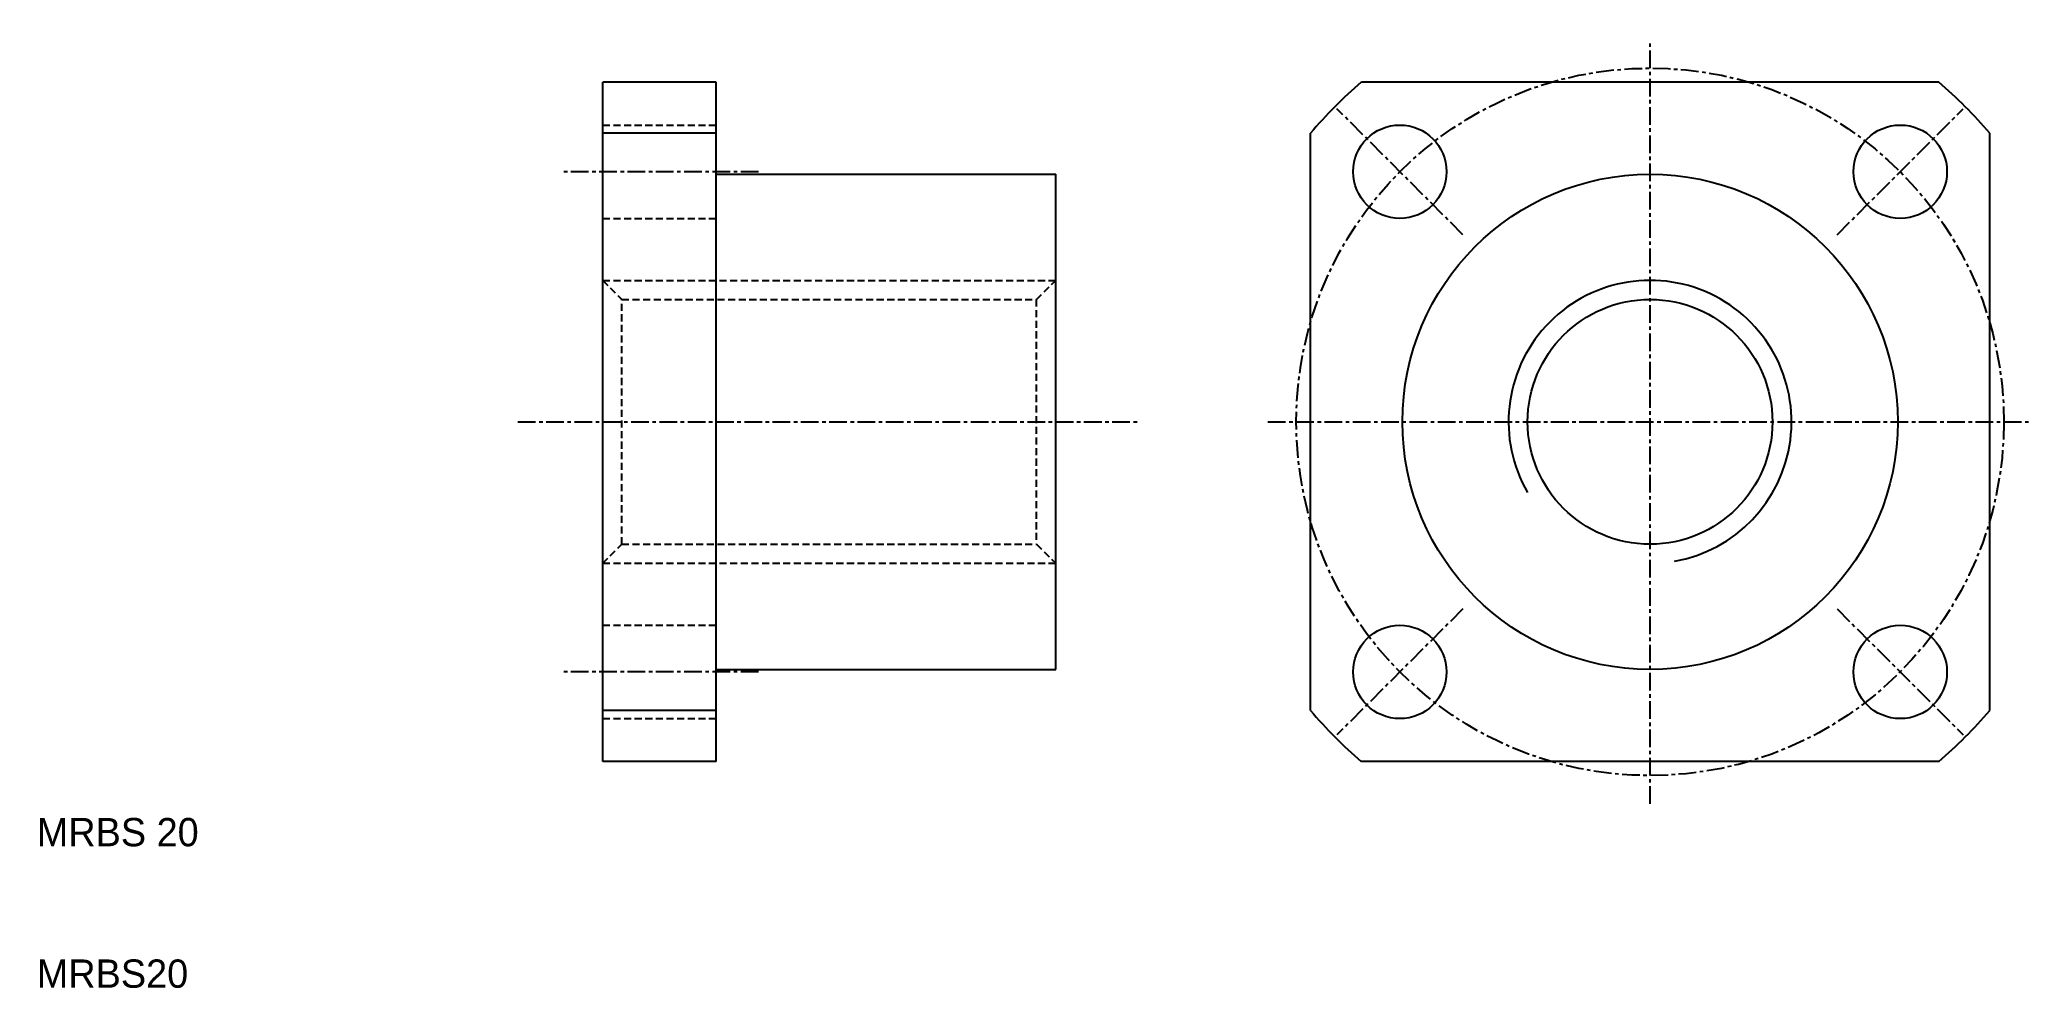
# Model space of a CAD drawing. Extents: x 10 to 151, y 10 to 77.
import ezdxf

# ---------------------------------------------------------------- set-up
doc = ezdxf.new("R2010")
doc.units = 0
doc.linetypes.add('CENTER', pattern=[2, 1.25, -0.25, 0.25, -0.25])
doc.linetypes.add('DASHED', pattern=[0.75, 0.5, -0.25])
doc.layers.get('0').update_dxf_attribs({"linetype": 'CONTINUOUS'})
doc.layers.add('CENTER', color=1, linetype='CENTER')

msp = doc.modelspace()

# ---------------------------------------------------------------- linework, layer by layer
at = {"color": 7, "linetype": 'CONTINUOUS'}
for p, q in [((50, 26), (50, 74)), ((58, 74), (50, 74)), ((58, 26), (58, 74)), ((144.4, 74), (103.6, 74)), ((58, 70.4), (50, 70.4)), ((100, 29.6), (100, 70.4)), ((148, 29.6), (148, 70.4)), ((58, 67.5), (82, 67.5)), ((82, 32.5), (82, 67.5)), ((58, 32.5), (82, 32.5)), ((58, 29.6), (50, 29.6)), ((58, 26), (50, 26)), ((144.4, 26), (103.6, 26))]:
    msp.add_line(p, q, dxfattribs=at)
at = {"color": 3, "linetype": 'DASHED'}
for p, q in [((50, 70.98), (58, 70.98)), ((50, 64.38), (58, 64.38)), ((50, 60), (82, 60)), ((50, 60), (51.35, 58.65)), ((80.65, 58.65), (82, 60)), ((51.35, 58.65), (80.65, 58.65)), ((51.35, 41.35), (51.35, 58.65)), ((80.65, 41.65), (80.65, 58.65)), ((50, 40), (51.35, 41.35)), ((51.35, 41.35), (80.65, 41.35)), ((80.65, 41.35), (82, 40)), ((50, 40), (82, 40)), ((50, 35.62), (58, 35.62)), ((50, 29.02), (58, 29.02))]:
    msp.add_line(p, q, dxfattribs=at)
at = {"color": 7, "linetype": 'CONTINUOUS'}
for centre, radius in [((106.32, 67.68), 3.3), ((141.68, 67.68), 3.3), ((124, 50), 17.5), ((124, 50), 8.65), ((106.32, 32.32), 3.3), ((141.68, 32.32), 3.3)]:
    msp.add_circle(centre, radius, dxfattribs=at)
for start, end in [(130.3676, 139.6324), (40.3676, 49.6324), (220.3676, 229.6324), (310.3676, 319.6324)]:
    msp.add_arc((124, 50), 31.5, start, end, dxfattribs=at)
at = {"color": 3, "linetype": 'CONTINUOUS'}
msp.add_arc((124, 50), 10, 280, 210, dxfattribs=at)
at = {"layer": 'CENTER', "color": 1, "linetype": 'CENTER'}
for p, q in [((124, 23), (124, 77)), ((110.78, 63.22), (101.87, 72.13)), ((137.22, 63.22), (146.13, 72.13)), ((61, 67.68), (47, 67.68)), ((44, 50), (88, 50)), ((97, 50), (151, 50)), ((110.78, 36.78), (101.87, 27.87)), ((137.22, 36.78), (146.13, 27.87)), ((61, 32.32), (47, 32.32))]:
    msp.add_line(p, q, dxfattribs=at)
msp.add_circle((124, 50), 25, dxfattribs=at)

# ---------------------------------------------------------------- texts
at = {"color": 7, "linetype": 'CONTINUOUS'}
for s, p in [('MRBS 20', (10, 20)), ('MRBS20', (10, 10))]:
    msp.add_text(s, height=2, dxfattribs=at).set_placement(p)

doc.saveas('drawing.dxf')
